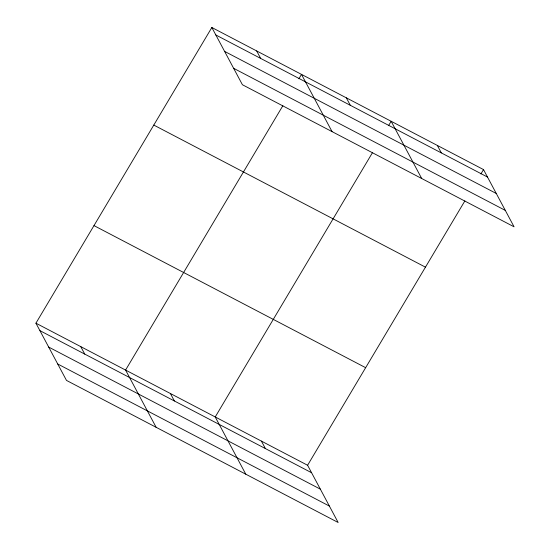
<?xml version="1.0" encoding="UTF-8"?>
<svg xmlns="http://www.w3.org/2000/svg" width="550" height="550" viewBox="0 0 550 550"><rect width="100%" height="100%" fill="white"/><g stroke="black" fill="none" stroke-linecap="round" stroke-linejoin="round"><path stroke-width="0.82" d="M35.929 323.187L307.594 465.266L338.154 522.5L66.488 380.414L35.929 323.187L211.846 27.5L483.512 169.586L514.071 226.813L242.406 84.734L211.846 27.5M282.865 105.696L125.579 370.074L156.138 427.302M298.897 78.76L301.496 74.388L332.056 131.622M372.515 152.584L215.229 416.962L245.788 474.189M388.547 125.647L391.146 121.275L421.706 178.509M307.594 465.266L464.881 200.894M480.913 173.951L483.512 169.586M215.834 34.966L487.499 177.052M224.599 51.391L496.265 193.469M233.633 68.31L505.306 210.396M153.794 125.077L425.459 267.163M93.981 225.61L365.647 367.689M39.916 330.646L311.582 472.732M48.682 347.071L320.347 489.156M57.716 363.99L329.381 506.076M437.332 145.427L441.313 152.893M346.321 97.831L350.309 105.297M256.671 50.944L260.659 58.41M261.408 441.114L265.396 448.58M170.404 393.518L174.391 400.978M80.754 346.631L84.741 354.09"/></g></svg>
